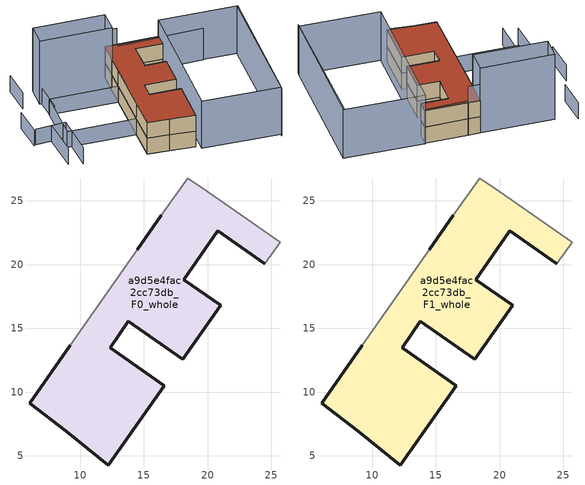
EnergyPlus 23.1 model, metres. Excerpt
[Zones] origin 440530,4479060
a9d5e4fac2cc73db_F0_whole
 floor ground (EU_floor_Construction): 16.58,10.51 12.38,13.48 13.78,15.56 18.06,12.57 21.03,16.8 18.11,18.81 20.8,22.64 24.47,20.07 25.67,21.74 19.99,25.71 18.43,26.79 16.35,23.85 14.47,21.18 9.23,13.66 6.07,9.13 8.9,6.95 12.18,4.29 z0
 wall outside (EU_wall_Construction): 14.47,21.18 16.35,23.85 / 24.47,20.07 20.8,22.64 18.11,18.81 21.03,16.8 18.06,12.57 13.78,15.56 12.38,13.48 16.58,10.51 12.18,4.29 8.9,6.95 6.07,9.13 9.23,13.66 z0:3
 wall adiabatic (EU_wall_Construction): 9.23,13.66 14.47,21.18 / 16.35,23.85 18.43,26.79 19.99,25.71 25.67,21.74 24.47,20.07 z0:3
a9d5e4fac2cc73db_F1_whole
 floor to a9d5e4fac2cc73db_F0_whole (EU_floor_Construction): 16.58,10.51 12.38,13.48 13.78,15.56 18.06,12.57 21.03,16.8 18.11,18.81 20.8,22.64 24.47,20.07 25.67,21.74 19.99,25.71 18.43,26.79 16.35,23.85 14.46,21.18 9.23,13.66 6.07,9.13 8.9,6.95 12.18,4.29 z3
 wall outside (EU_wall_Construction): 14.47,21.18 16.35,23.85 / 24.47,20.07 20.8,22.64 18.11,18.81 21.03,16.8 18.06,12.57 13.78,15.56 12.38,13.48 16.58,10.51 12.18,4.29 8.9,6.95 6.07,9.13 9.23,13.66 z3:6
 wall adiabatic (EU_wall_Construction): 9.23,13.66 14.47,21.18 / 16.35,23.85 18.43,26.79 19.99,25.71 25.67,21.74 24.47,20.07 z3:6
 roof outside (EU_roof_Construction): 25.67,21.74 24.47,20.07 20.8,22.64 18.11,18.81 21.03,16.8 18.06,12.57 13.78,15.56 12.38,13.48 16.58,10.51 12.18,4.29 8.9,6.95 6.07,9.13 9.23,13.66 14.47,21.18 16.35,23.85 18.43,26.79 19.99,25.71 z6
shading: 22.67,-4.58 36.1,14.5 / 19.99,25.71 13.79,29.81 / 12.43,3.32 25.73,21.88 / 25.73,21.88 36.23,14.35 / 36.23,14.35 22.93,-4.21 / 22.93,-4.21 12.43,3.32 z0:9; -2.44,24.47 1.87,21.87 / 1.87,21.87 -1.98,15.51 / -0.23,23 -3.47,17.27 / -0.3,28.87 -2.78,24.42 / 6.87,30.35 4.43,26.06 / 6.56,36.3 4.08,31.94 / 9.23,13.66 0.02,20.1 / 0.02,20.1 5.28,27.64 / 5.28,27.64 14.5,21.2 / 14.5,21.2 9.23,13.66 z0:3; 8.73,33.55 18.43,26.79 / 18.43,26.79 16.38,23.83 / 16.38,23.83 6.67,30.59 / 6.67,30.59 8.73,33.55 z0:12; 31.61,17.59 19.71,25.28 z0:6
[Building]
EU S2 Campaign: North Axis=0; Terrain=City; Solar Distribution=FullExterior
[Site:Location]
Madrid: Latitude=40.5; Longitude=-3.5; Time Zone=1; Elevation=609
[SizingPeriod:WeatherFileDays]
AnnualSizingPeriod: Begin Month=1; Begin Day of Month=1; End Month=12; End Day of Month=31; Day of Week for Start Day=Monday; Use Weather File Daylight Saving Period=No; Use Weather File Rain and Snow Indicators=No
[MATERIAL]
EU_InternalMass_Material: Roughness=MediumRough; Thickness=0.1; Conductivity=1; Density=1800; Specific Heat=900; Thermal Absorptance=0.9; Solar Absorptance=0.7; Visible Absorptance=0.7
[MATERIAL:NOMASS] Roughness=MediumRough; Thermal Absorptance=0.9; Solar Absorptance=0.7; Visible Absorptance=0.7
Name | Thermal Resistance
EU_wall_NoMass | 0.419739
EU_roof_NoMass | 0.352165
EU_floor_NoMass | 0.608284
[CONSTRUCTION]
EU_wall_Construction: EU_wall_NoMass
EU_roof_Construction: EU_roof_NoMass
EU_floor_Construction: EU_floor_NoMass
EU_InternalMass_Construction: EU_InternalMass_Material
[ZONE] Type=1; Multiplier=1; Ceiling Height=autocalculate; Floor Area=autocalculate; Part of Total Floor Area=Yes
Name | Volume
a9d5e4fac2cc73db_F0_whole | 429.816
a9d5e4fac2cc73db_F1_whole | 429.817
[INTERNALMASS] Construction=EU_InternalMass_Construction; Surface Area=143.277
Name | Zone or ZoneList
a9d5e4fac2cc73db_F0_whole_EU_InternalMass | a9d5e4fac2cc73db_F0_whole
a9d5e4fac2cc73db_F1_whole_EU_InternalMass | a9d5e4fac2cc73db_F1_whole
[OTHEREQUIPMENT] Fuel Type=Electricity; Design Level Calculation Method=Watts/Area; Power per Zone Floor Area=1; Fraction Latent=0; Fraction Radiant=0; Fraction Lost=0; Carbon Dioxide Generation Rate=0; EndUse Subcategory=EU_Step8_InternalGains
Name | Zone or ZoneList or Space or SpaceList | Schedule
EU_Step8_InternalGain_a9d5e4fac2cc73db_F0_whole_f000 | a9d5e4fac2cc73db_F0_whole | EU_Step8_GainSchedule_a9d5e4fac2cc73db_F0_whole_f000
EU_Step8_InternalGain_a9d5e4fac2cc73db_F1_whole_f000 | a9d5e4fac2cc73db_F1_whole | EU_Step8_GainSchedule_a9d5e4fac2cc73db_F1_whole_f000
[ZONEVENTILATION:DESIGNFLOWRATE] Schedule=EU_AlwaysOn; Design Flow Rate Calculation Method=AirChanges/Hour; Air Changes per Hour=0.703302; Ventilation Type=Natural; Fan Pressure Rise=0; Fan Total Efficiency=1; Constant Term Coefficient=1; Temperature Term Coefficient=0; Velocity Term Coefficient=0; Velocity Squared Term Coefficient=0; Minimum Indoor Temperature=-100; Maximum Indoor Temperature=100; Delta Temperature=-100; Minimum Outdoor Temperature=-100; Maximum Outdoor Temperature=100; Maximum Wind Speed=40
Name | Zone or ZoneList or Space or SpaceList
EU_ConstantAir_a9d5e4fac2cc73db_F0_whole | a9d5e4fac2cc73db_F0_whole
EU_ConstantAir_a9d5e4fac2cc73db_F1_whole | a9d5e4fac2cc73db_F1_whole
[HVACTEMPLATE:THERMOSTAT] Constant Heating Setpoint=20; Constant Cooling Setpoint=50
EU_HeatOnly_a9d5e4fac2cc73db_F0_whole; EU_HeatOnly_a9d5e4fac2cc73db_F1_whole
[HVACTEMPLATE:ZONE:IDEALLOADSAIRSYSTEM] System Availability Schedule=EU_AlwaysOn; Maximum Heating Supply Air Temperature=50; Minimum Cooling Supply Air Temperature=13; Maximum Heating Supply Air Humidity Ratio=0.0156; Minimum Cooling Supply Air Humidity Ratio=0.0077; Heating Limit=NoLimit; Cooling Limit=NoLimit; Heating Availability Schedule=EU_AlwaysOn; Cooling Availability Schedule=EU_CoolingOff; Dehumidification Control Type=ConstantSensibleHeatRatio; Cooling Sensible Heat Ratio=0.7; Dehumidification Setpoint=60; Humidification Control Type=None; Humidification Setpoint=30; Outdoor Air Method=None; Outdoor Air Flow Rate per Person=0.00944; Outdoor Air Flow Rate per Zone Floor Area=0; Outdoor Air Flow Rate per Zone=0; Demand Controlled Ventilation Type=None; Outdoor Air Economizer Type=NoEconomizer; Heat Recovery Type=None; Sensible Heat Recovery Effectiveness=0.7; Latent Heat Recovery Effectiveness=0.65
Name | Template Thermostat
a9d5e4fac2cc73db_F0_whole | EU_HeatOnly_a9d5e4fac2cc73db_F0_whole
a9d5e4fac2cc73db_F1_whole | EU_HeatOnly_a9d5e4fac2cc73db_F1_whole
[SIZING:ZONE] Zone Cooling Design Supply Air Temperature Input Method=SupplyAirTemperature; Zone Cooling Design Supply Air Temperature=13; Zone Heating Design Supply Air Temperature Input Method=SupplyAirTemperature; Zone Heating Design Supply Air Temperature=50; Zone Cooling Design Supply Air Humidity Ratio=0.008; Zone Heating Design Supply Air Humidity Ratio=0.008; Cooling Design Air Flow Method=DesignDay; Cooling Design Air Flow Rate=0; Cooling Minimum Air Flow per Zone Floor Area=0.000762; Cooling Minimum Air Flow=0; Cooling Minimum Air Flow Fraction=0.2; Heating Design Air Flow Method=DesignDay; Heating Design Air Flow Rate=0; Heating Maximum Air Flow per Zone Floor Area=0.002032; Heating Maximum Air Flow=0.141576; Heating Maximum Air Flow Fraction=0.3; Account for Dedicated Outdoor Air System=No; Dedicated Outdoor Air System Control Strategy=NeutralSupplyAir; Dedicated Outdoor Air Low Setpoint Temperature for Design=autosize; Dedicated Outdoor Air High Setpoint Temperature for Design=autosize; Zone Load Sizing Method=Sensible Load Only No Latent Load; Zone Latent Cooling Design Supply Air Humidity Ratio Input Method=HumidityRatioDifference; Zone Cooling Design Supply Air Humidity Ratio Difference=0.005; Zone Latent Heating Design Supply Air Humidity Ratio Input Method=HumidityRatioDifference; Zone Humidification Design Supply Air Humidity Ratio Difference=0.005
a9d5e4fac2cc73db_F0_whole; a9d5e4fac2cc73db_F1_whole
[SCHEDULE:CONSTANT]
Name | Hourly Value
EU_AlwaysOn | 1
EU_CoolingOff | 0
[SCHEDULE:FILE] Column Number=1; Rows to Skip at Top=0; Number of Hours of Data=8760; Column Separator=Comma; Interpolate to Timestep=No; Minutes per Item=60; Adjust Schedule for Daylight Savings=Yes
Name | File
EU_Step8_GainSchedule_a9d5e4fac2cc73db_F0_whole_f000 | ../../schedules/a9d5e4fac2cc73db/a9d5e4fac2cc73db_F0_whole_f000_gain.csv
EU_Step8_GainSchedule_a9d5e4fac2cc73db_F1_whole_f000 | ../../schedules/a9d5e4fac2cc73db/a9d5e4fac2cc73db_F1_whole_f000_gain.csv
